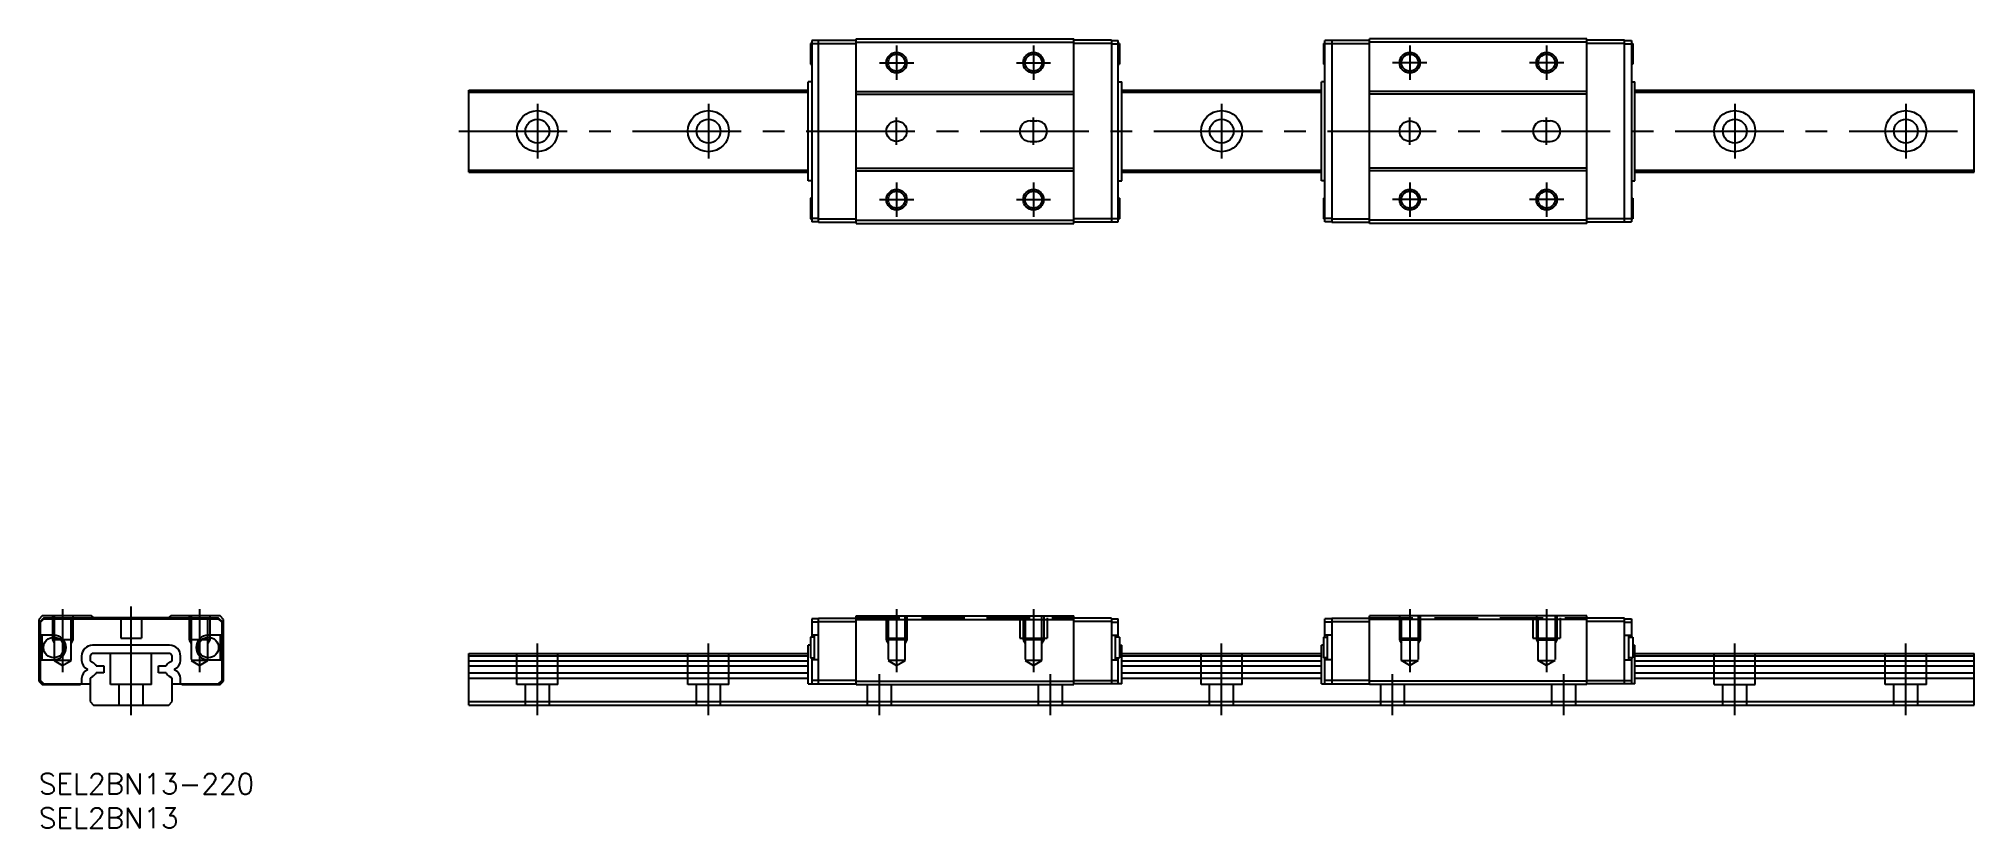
# Model space of a CAD drawing. Extents: x 0 to 283, y -8 to 107.
import ezdxf

# ---------------------------------------------------------------- set-up
doc = ezdxf.new("R2010")
doc.units = 0
doc.header["$LTSCALE"] = 0.5
doc.linetypes.add('CENTER', pattern=[50.8, 31.75, -6.35, 6.35, -6.35])
doc.linetypes.add('DASHED', pattern=[19.05, 12.7, -6.35])
for name, color, linetype in [('MSM_CENTER', 1, 'CENTER'), ('MSM_CONTINUOUS', 7, 'CONTINUOUS'), ('MSM_DASHED', 4, 'DASHED'), ('MSM_NARROW', 5, 'CONTINUOUS'), ('MSM_PART_NUMBER', 7, 'CONTINUOUS')]:
    doc.layers.add(name, color=color, linetype=linetype)
doc.styles.get("Standard").update_dxf_attribs({"font": 'txt.shx', "height": 3, "bigfont": 'bigfont.shx'})

# ---------------------------------------------------------------- blocks, each defined once
blk = doc.blocks.new('*U2')
at = {"layer": 'MSM_PART_NUMBER'}
blk.add_text('SEL2BN13-220', height=3, dxfattribs=at).set_placement((0, -3))
blk = doc.blocks.new('*U3')
at = {"layer": 'MSM_PART_NUMBER'}
blk.add_text('SEL2BN13', height=3, dxfattribs=at).set_placement((0, -8))

msp = doc.modelspace()

# ---------------------------------------------------------------- linework, layer by layer
at = {"layer": 'MSM_CENTER'}
for p, q in [((125.38, 106.3), (125.38, 101.3)), ((145.38, 106.3), (145.38, 101.3)), ((200.38, 106.3), (200.38, 101.3)), ((220.38, 106.3), (220.38, 101.3)), ((122.88, 103.8), (127.88, 103.8)), ((142.88, 103.8), (147.88, 103.8)), ((202.88, 103.8), (197.88, 103.8)), ((222.88, 103.8), (217.88, 103.8)), ((72.88, 97.8), (72.88, 89.8)), ((97.88, 97.8), (97.88, 89.8)), ((172.88, 97.8), (172.88, 89.8)), ((247.88, 97.8), (247.88, 89.8)), ((272.88, 97.8), (272.88, 89.8)), ((61.38, 93.8), (282.88, 93.8)), ((125.38, 91.8), (125.38, 95.8)), ((145.38, 91.8), (145.38, 95.8)), ((200.38, 91.8), (200.38, 95.8)), ((220.38, 91.8), (220.38, 95.8)), ((125.38, 86.3), (125.38, 81.3)), ((145.38, 86.3), (145.38, 81.3)), ((200.38, 86.3), (200.38, 81.3)), ((220.38, 86.3), (220.38, 81.3)), ((122.88, 83.8), (127.88, 83.8)), ((142.88, 83.8), (147.88, 83.8)), ((202.88, 83.8), (197.88, 83.8)), ((222.88, 83.8), (217.88, 83.8)), ((3.5, 24), (3.5, 14.79)), ((13.5, 8.5), (13.5, 24.5)), ((23.5, 24), (23.5, 14.79)), ((125.38, 24), (125.38, 14.79)), ((145.38, 24), (145.38, 14.79)), ((200.38, 24), (200.38, 14.79)), ((220.38, 24), (220.38, 14.79)), ((72.88, 8.5), (72.88, 19)), ((97.88, 8.5), (97.88, 19)), ((172.88, 8.5), (172.88, 19)), ((247.88, 8.5), (247.88, 19)), ((272.88, 8.5), (272.88, 19)), ((122.88, 8.5), (122.88, 14.5)), ((147.88, 8.5), (147.88, 14.5)), ((197.88, 8.5), (197.88, 14.5)), ((222.88, 8.5), (222.88, 14.5))]:
    msp.add_line(p, q, dxfattribs=at)
at = {"layer": 'MSM_CONTINUOUS'}
for p, q in [((112.78, 106.6), (112.78, 103.6)), ((112.98, 106.6), (112.78, 106.6)), ((112.98, 107.05), (112.98, 80.55)), ((113.98, 107.05), (112.98, 107.05)), ((113.98, 106.55), (112.98, 106.55)), ((113.98, 80.5), (113.98, 107.1)), ((113.98, 107.1), (119.48, 107.1)), ((113.98, 106.6), (119.48, 106.6)), ((119.48, 107.3), (151.28, 107.3)), ((119.48, 80.3), (119.48, 107.3)), ((119.48, 106.8), (151.28, 106.8)), ((151.28, 80.3), (151.28, 107.3)), ((156.78, 107.1), (151.28, 107.1)), ((156.78, 106.6), (151.28, 106.6)), ((156.78, 107.1), (156.78, 80.5)), ((156.78, 107.05), (157.78, 107.05)), ((156.78, 106.55), (157.78, 106.55)), ((157.78, 80.55), (157.78, 107.05)), ((157.98, 106.6), (157.78, 106.6)), ((157.98, 106.6), (157.98, 103.6)), ((187.78, 106.6), (187.78, 103.6)), ((187.78, 106.6), (187.98, 106.6)), ((187.98, 80.55), (187.98, 107.05)), ((188.98, 107.05), (187.98, 107.05)), ((188.98, 106.55), (187.98, 106.55)), ((188.98, 107.1), (194.48, 107.1)), ((188.98, 107.1), (188.98, 80.5)), ((188.98, 106.6), (194.48, 106.6)), ((226.28, 107.3), (194.48, 107.3)), ((194.48, 80.3), (194.48, 107.3)), ((226.28, 106.8), (194.48, 106.8)), ((226.28, 80.3), (226.28, 107.3)), ((231.78, 107.1), (226.28, 107.1)), ((231.78, 106.6), (226.28, 106.6)), ((231.78, 80.5), (231.78, 107.1)), ((231.78, 107.05), (232.78, 107.05)), ((231.78, 106.55), (232.78, 106.55)), ((232.78, 107.05), (232.78, 80.55)), ((232.78, 106.6), (232.98, 106.6)), ((232.98, 106.6), (232.98, 103.6)), ((112.78, 103.6), (112.98, 103.6)), ((157.78, 103.6), (157.98, 103.6)), ((187.98, 103.6), (187.78, 103.6)), ((232.98, 103.6), (232.78, 103.6)), ((62.88, 87.8), (62.88, 99.8)), ((62.88, 99.8), (112.48, 99.8)), ((62.88, 99.5), (112.48, 99.5)), ((112.48, 86.57), (112.48, 101.03)), ((112.98, 101.03), (112.48, 101.03)), ((119.48, 99.6), (151.28, 99.6)), ((119.48, 99.2), (151.28, 99.2)), ((157.78, 101.03), (158.28, 101.03)), ((158.28, 86.57), (158.28, 101.03)), ((158.28, 99.8), (187.48, 99.8)), ((158.28, 99.5), (187.48, 99.5)), ((187.98, 101.03), (187.48, 101.03)), ((187.48, 86.57), (187.48, 101.03)), ((226.28, 99.6), (194.48, 99.6)), ((226.28, 99.2), (194.48, 99.2)), ((232.78, 101.03), (233.28, 101.03)), ((233.28, 86.57), (233.28, 101.03)), ((233.28, 99.8), (282.88, 99.8)), ((233.28, 99.5), (282.88, 99.5)), ((282.88, 87.8), (282.88, 99.8)), ((144.88, 95.3), (145.88, 95.3)), ((219.88, 95.3), (220.88, 95.3)), ((144.88, 92.3), (145.88, 92.3)), ((219.88, 92.3), (220.88, 92.3)), ((62.88, 88.1), (112.48, 88.1)), ((62.88, 87.8), (112.48, 87.8)), ((119.48, 88.4), (151.28, 88.4)), ((119.48, 88), (151.28, 88)), ((158.28, 88.1), (187.48, 88.1)), ((158.28, 87.8), (187.48, 87.8)), ((226.28, 88.4), (194.48, 88.4)), ((226.28, 88), (194.48, 88)), ((233.28, 88.1), (282.88, 88.1)), ((233.28, 87.8), (282.88, 87.8)), ((112.98, 86.57), (112.48, 86.57)), ((157.78, 86.57), (158.28, 86.57)), ((187.98, 86.57), (187.48, 86.57)), ((232.78, 86.57), (233.28, 86.57)), ((112.78, 84), (112.78, 81)), ((112.98, 84), (112.78, 84)), ((157.98, 84), (157.78, 84)), ((157.98, 84), (157.98, 81)), ((187.78, 84), (187.78, 81)), ((187.78, 84), (187.98, 84)), ((232.78, 84), (232.98, 84)), ((232.98, 84), (232.98, 81)), ((112.78, 81), (112.98, 81)), ((113.98, 81.05), (112.98, 81.05)), ((113.98, 80.55), (112.98, 80.55)), ((113.98, 81), (119.48, 81)), ((113.98, 80.5), (119.48, 80.5)), ((119.48, 80.8), (151.28, 80.8)), ((119.48, 80.3), (151.28, 80.3)), ((156.78, 81), (151.28, 81)), ((156.78, 80.5), (151.28, 80.5)), ((156.78, 81.05), (157.78, 81.05)), ((156.78, 80.55), (157.78, 80.55)), ((157.78, 81), (157.98, 81)), ((187.98, 81), (187.78, 81)), ((188.98, 81.05), (187.98, 81.05)), ((188.98, 80.55), (187.98, 80.55)), ((188.98, 81), (194.48, 81)), ((188.98, 80.5), (194.48, 80.5)), ((226.28, 80.8), (194.48, 80.8)), ((226.28, 80.3), (194.48, 80.3)), ((231.78, 81), (226.28, 81)), ((231.78, 80.5), (226.28, 80.5)), ((231.78, 81.05), (232.78, 81.05)), ((231.78, 80.55), (232.78, 80.55)), ((232.98, 81), (232.78, 81)), ((0.5, 23), (0, 22.5)), ((0.7, 22.7), (0.2, 22.2)), ((7.7, 23), (0.5, 23)), ((26.3, 22.7), (0.7, 22.7)), ((8.1, 22.75), (7.7, 23)), ((18.9, 22.75), (8.1, 22.75)), ((19.3, 23), (18.9, 22.75)), ((26.5, 23), (19.3, 23)), ((26.8, 22.2), (26.3, 22.7)), ((27, 22.5), (26.5, 23)), ((113.98, 13.1), (113.98, 22.7)), ((113.98, 22.7), (119.48, 22.7)), ((119.48, 13), (119.48, 23)), ((119.48, 23), (151.28, 23)), ((151.28, 13), (151.28, 23)), ((156.78, 22.7), (151.28, 22.7)), ((156.78, 22.7), (156.78, 13.1)), ((188.98, 22.7), (188.98, 13.1)), ((188.98, 22.7), (194.48, 22.7)), ((194.48, 13), (194.48, 23)), ((226.28, 23), (194.48, 23)), ((226.28, 13), (226.28, 23)), ((231.78, 22.7), (226.28, 22.7)), ((231.78, 13.1), (231.78, 22.7)), ((0, 22.5), (0, 13.5)), ((0.2, 22.2), (0.2, 13.6)), ((0.25, 22.1), (0.75, 22.6)), ((0.25, 20.2), (0.25, 22.1)), ((2.2, 20.2), (0.25, 20.2)), ((0.45, 20.2), (0.45, 16.6)), ((0.75, 22.6), (26.25, 22.6)), ((26.75, 20.2), (24.8, 20.2)), ((26.25, 22.6), (26.75, 22.1)), ((26.55, 16.6), (26.55, 20.2)), ((26.75, 22.1), (26.75, 20.2)), ((26.8, 13.6), (26.8, 22.2)), ((27, 13.5), (27, 22.5)), ((113.38, 19.9), (112.78, 19.9)), ((112.78, 19.9), (112.78, 16.9)), ((112.98, 22.6), (112.98, 19.9)), ((113.98, 22.6), (112.98, 22.6)), ((113.98, 22.1), (112.98, 22.1)), ((113.98, 20.2), (112.98, 20.2)), ((113.38, 16.6), (113.38, 20.2)), ((113.98, 22.2), (119.48, 22.2)), ((119.48, 22.5), (151.28, 22.5)), ((156.78, 22.2), (151.28, 22.2)), ((156.78, 22.6), (157.78, 22.6)), ((156.78, 22.1), (157.78, 22.1)), ((156.78, 20.2), (157.78, 20.2)), ((157.38, 16.6), (157.38, 20.2)), ((157.98, 19.9), (157.38, 19.9)), ((157.78, 19.9), (157.78, 22.6)), ((157.98, 19.9), (157.98, 16.9)), ((187.78, 19.9), (188.38, 19.9)), ((187.78, 19.9), (187.78, 16.9)), ((187.98, 19.9), (187.98, 22.6)), ((188.98, 22.6), (187.98, 22.6)), ((188.98, 22.1), (187.98, 22.1)), ((188.98, 20.2), (187.98, 20.2)), ((188.38, 16.6), (188.38, 20.2)), ((188.98, 22.2), (194.48, 22.2)), ((226.28, 22.5), (194.48, 22.5)), ((231.78, 22.2), (226.28, 22.2)), ((231.78, 22.6), (232.78, 22.6)), ((231.78, 22.1), (232.78, 22.1)), ((231.78, 20.2), (232.78, 20.2)), ((232.38, 16.6), (232.38, 20.2)), ((232.38, 19.9), (232.98, 19.9)), ((232.78, 22.6), (232.78, 19.9)), ((232.98, 19.9), (232.98, 16.9)), ((6.27, 17.13), (6.27, 16.51)), ((7.8, 17.5), (7.5, 17.2)), ((7.5, 17.2), (7.5, 16.46)), ((19.2, 17.5), (7.8, 17.5)), ((19.13, 18.73), (7.87, 18.73)), ((19.5, 17.2), (19.2, 17.5)), ((19.5, 16.46), (19.5, 17.2)), ((20.73, 16.51), (20.73, 17.13)), ((62.88, 17.5), (112.48, 17.5)), ((62.88, 10), (62.88, 17.5)), ((62.88, 17.2), (112.48, 17.2)), ((112.48, 13.1), (112.48, 18.73)), ((112.78, 18.73), (112.48, 18.73)), ((157.98, 18.73), (158.28, 18.73)), ((158.28, 13.1), (158.28, 18.73)), ((158.28, 17.5), (187.48, 17.5)), ((158.28, 17.2), (187.48, 17.2)), ((187.48, 13.1), (187.48, 18.73)), ((187.78, 18.73), (187.48, 18.73)), ((232.98, 18.73), (233.28, 18.73)), ((233.28, 13.1), (233.28, 18.73)), ((233.28, 17.5), (282.88, 17.5)), ((233.28, 17.2), (282.88, 17.2)), ((282.88, 10), (282.88, 17.5)), ((0.25, 16.6), (2.2, 16.6)), ((0.25, 13.6), (0.25, 16.6)), ((7.5, 16.46), (7.87, 16.25)), ((7.87, 14.15), (7.5, 13.94)), ((8.39, 15.7), (9.5, 15.7)), ((9.5, 14.7), (8.39, 14.7)), ((9.5, 15.7), (9.5, 14.7)), ((17.5, 14.7), (17.5, 15.7)), ((17.5, 15.7), (18.61, 15.7)), ((18.61, 14.7), (17.5, 14.7)), ((19.13, 16.25), (19.5, 16.46)), ((19.5, 13.94), (19.13, 14.15)), ((24.8, 16.6), (26.75, 16.6)), ((26.75, 16.6), (26.75, 13.6)), ((62.88, 16.46), (112.48, 16.46)), ((62.88, 15.7), (112.48, 15.7)), ((62.88, 14.7), (112.48, 14.7)), ((112.78, 16.9), (113.38, 16.9)), ((112.98, 16.9), (112.98, 13.1)), ((113.98, 16.6), (112.98, 16.6)), ((156.78, 16.6), (157.78, 16.6)), ((157.38, 16.9), (157.98, 16.9)), ((157.78, 13.1), (157.78, 16.9)), ((158.28, 16.46), (187.48, 16.46)), ((158.28, 15.7), (187.48, 15.7)), ((158.28, 14.7), (187.48, 14.7)), ((188.38, 16.9), (187.78, 16.9)), ((187.98, 13.1), (187.98, 16.9)), ((188.98, 16.6), (187.98, 16.6)), ((231.78, 16.6), (232.78, 16.6)), ((232.98, 16.9), (232.38, 16.9)), ((232.78, 16.9), (232.78, 13.1)), ((233.28, 16.46), (282.88, 16.46)), ((233.28, 15.7), (282.88, 15.7)), ((233.28, 14.7), (282.88, 14.7)), ((0, 13.5), (0.5, 13)), ((0.2, 13.6), (0.7, 13.1)), ((0.75, 13.1), (0.25, 13.6)), ((0.5, 13), (6, 13)), ((0.7, 13.1), (7.5, 13.1)), ((6, 13), (6.22, 13.1)), ((6.27, 13.89), (6.27, 13.1)), ((7.5, 13.94), (7.5, 10.5)), ((19.5, 10.5), (19.5, 13.94)), ((19.5, 13.1), (26.3, 13.1)), ((20.73, 13.1), (20.73, 13.89)), ((20.78, 13.1), (21, 13)), ((21, 13), (26.5, 13)), ((26.75, 13.6), (26.25, 13.1)), ((26.3, 13.1), (26.8, 13.6)), ((26.5, 13), (27, 13.5)), ((62.88, 13.94), (112.48, 13.94)), ((112.48, 13.1), (119.43, 13.1)), ((119.48, 13.6), (112.98, 13.6)), ((119.43, 13.1), (119.43, 13.15)), ((119.43, 13.15), (119.48, 13.15)), ((119.48, 13.5), (151.28, 13.5)), ((119.48, 13), (151.28, 13)), ((151.28, 13.6), (157.78, 13.6)), ((151.33, 13.15), (151.28, 13.15)), ((151.33, 13.15), (151.33, 13.1)), ((158.28, 13.1), (151.33, 13.1)), ((158.28, 13.94), (187.48, 13.94)), ((187.48, 13.1), (194.43, 13.1)), ((194.48, 13.6), (187.98, 13.6)), ((194.43, 13.15), (194.48, 13.15)), ((194.43, 13.15), (194.43, 13.1)), ((226.28, 13.5), (194.48, 13.5)), ((226.28, 13), (194.48, 13)), ((226.28, 13.6), (232.78, 13.6)), ((226.33, 13.15), (226.28, 13.15)), ((226.33, 13.1), (226.33, 13.15)), ((233.28, 13.1), (226.33, 13.1)), ((233.28, 13.94), (282.88, 13.94)), ((7.5, 10.5), (8, 10)), ((8, 10), (19, 10)), ((19, 10), (19.5, 10.5)), ((62.88, 10.5), (282.88, 10.5)), ((62.88, 10), (282.88, 10))]:
    msp.add_line(p, q, dxfattribs=at)
for centre, radius in [((125.38, 103.8), 1.23), ((145.38, 103.8), 1.23), ((200.38, 103.8), 1.23), ((220.38, 103.8), 1.23), ((72.88, 93.8), 3), ((97.88, 93.8), 3), ((172.88, 93.8), 3), ((247.88, 93.8), 3), ((272.88, 93.8), 3), ((72.88, 93.8), 1.75), ((97.88, 93.8), 1.75), ((125.38, 93.8), 1.5), ((172.88, 93.8), 1.75), ((200.38, 93.8), 1.5), ((247.88, 93.8), 1.75), ((272.88, 93.8), 1.75), ((125.38, 83.8), 1.23), ((145.38, 83.8), 1.23), ((200.38, 83.8), 1.23), ((220.38, 83.8), 1.23), ((2.2, 18.4), 1.5), ((24.8, 18.4), 1.5)]:
    msp.add_circle(centre, radius, dxfattribs=at)
for centre, radius, start, end in [((144.88, 93.8), 1.5, 90, 270), ((145.88, 93.8), 1.5, 270, 90), ((219.88, 93.8), 1.5, 90, 270), ((220.88, 93.8), 1.5, 270, 90), ((2.2, 18.4), 1.8, 270, 90), ((24.8, 18.4), 1.8, 90, 270), ((7.87, 17.13), 1.6, 90, 180), ((19.13, 17.13), 1.6, 0, 90), ((7.57, 16.51), 1.3, 180, 248.8053), ((7.57, 13.89), 1.3, 111.1947, 180), ((7.06, 15.2), 0.1, 291.1947, 68.8053), ((7.21, 15.11), 1.32, 26.598, 60.0008), ((7.21, 15.29), 1.32, 299.9992, 333.402), ((19.79, 15.11), 1.32, 119.9992, 153.402), ((19.79, 15.29), 1.32, 206.598, 240.0008), ((19.94, 15.2), 0.1, 111.1947, 248.8053), ((19.43, 16.51), 1.3, 291.1947, 0), ((19.43, 13.89), 1.3, 0, 68.8053)]:
    msp.add_arc(centre, radius, start, end, dxfattribs=at)
at = {"layer": 'MSM_DASHED'}
for p, q in [((2, 23), (2, 19.5)), ((2.27, 23), (2.27, 16.5)), ((4.73, 16.5), (4.73, 23)), ((5, 23), (5, 19.5)), ((12, 22.75), (12, 19.75)), ((15, 22.75), (15, 19.75)), ((22, 23), (22, 19.5)), ((22.27, 23), (22.27, 16.5)), ((24.73, 16.5), (24.73, 23)), ((25, 23), (25, 19.5)), ((119.48, 22.75), (151.28, 22.75)), ((123.88, 23), (123.88, 19.5)), ((124.16, 23), (124.16, 16.5)), ((126.61, 16.5), (126.61, 23)), ((126.88, 23), (126.88, 19.5)), ((143.38, 22.75), (143.38, 19.75)), ((143.88, 23), (143.88, 19.5)), ((144.16, 23), (144.16, 16.5)), ((146.61, 16.5), (146.61, 23)), ((146.88, 23), (146.88, 19.5)), ((147.38, 22.75), (147.38, 19.75)), ((194.48, 22.75), (226.28, 22.75)), ((198.88, 23), (198.88, 19.5)), ((199.16, 16.5), (199.16, 23)), ((201.61, 23), (201.61, 16.5)), ((201.88, 23), (201.88, 19.5)), ((218.38, 22.75), (218.38, 19.75)), ((218.88, 23), (218.88, 19.5)), ((219.16, 16.5), (219.16, 23)), ((221.61, 23), (221.61, 16.5)), ((221.88, 23), (221.88, 19.5)), ((222.38, 22.75), (222.38, 19.75)), ((5, 19.5), (2, 19.5)), ((2, 19.5), (2.27, 19.03)), ((5, 19.5), (4.73, 19.03)), ((10.5, 13), (10.5, 17.5)), ((12, 19.75), (15, 19.75)), ((16.5, 13), (16.5, 17.5)), ((25, 19.5), (22, 19.5)), ((22, 19.5), (22.27, 19.03)), ((25, 19.5), (24.73, 19.03)), ((69.88, 13), (69.88, 17.5)), ((75.88, 13), (75.88, 17.5)), ((94.88, 13), (94.88, 17.5)), ((100.88, 13), (100.88, 17.5)), ((123.88, 19.75), (126.88, 19.75)), ((126.88, 19.5), (123.88, 19.5)), ((123.88, 19.5), (124.16, 19.03)), ((126.88, 19.5), (126.61, 19.03)), ((143.38, 19.75), (147.38, 19.75)), ((146.88, 19.5), (143.88, 19.5)), ((143.88, 19.5), (144.16, 19.03)), ((146.88, 19.5), (146.61, 19.03)), ((169.88, 13), (169.88, 17.5)), ((175.88, 13), (175.88, 17.5)), ((198.88, 19.75), (201.88, 19.75)), ((198.88, 19.5), (201.88, 19.5)), ((198.88, 19.5), (199.16, 19.03)), ((201.88, 19.5), (201.61, 19.03)), ((218.38, 19.75), (222.38, 19.75)), ((218.88, 19.5), (221.88, 19.5)), ((218.88, 19.5), (219.16, 19.03)), ((221.88, 19.5), (221.61, 19.03)), ((244.88, 13), (244.88, 17.5)), ((250.88, 13), (250.88, 17.5)), ((269.88, 13), (269.88, 17.5)), ((275.88, 13), (275.88, 17.5)), ((2.27, 16.5), (3.5, 15.79)), ((4.73, 16.5), (2.27, 16.5)), ((3.5, 15.79), (4.73, 16.5)), ((22.27, 16.5), (23.5, 15.79)), ((24.73, 16.5), (22.27, 16.5)), ((23.5, 15.79), (24.73, 16.5)), ((124.16, 16.5), (125.38, 15.79)), ((126.61, 16.5), (124.16, 16.5)), ((125.38, 15.79), (126.61, 16.5)), ((144.16, 16.5), (145.38, 15.79)), ((146.61, 16.5), (144.16, 16.5)), ((145.38, 15.79), (146.61, 16.5)), ((200.38, 15.79), (199.16, 16.5)), ((199.16, 16.5), (201.61, 16.5)), ((201.61, 16.5), (200.38, 15.79)), ((220.38, 15.79), (219.16, 16.5)), ((219.16, 16.5), (221.61, 16.5)), ((221.61, 16.5), (220.38, 15.79)), ((16.5, 13), (10.5, 13)), ((11.75, 10), (11.75, 13)), ((15.25, 10), (15.25, 13)), ((75.88, 13), (69.88, 13)), ((71.13, 10), (71.13, 13)), ((74.63, 10), (74.63, 13)), ((100.88, 13), (94.88, 13)), ((96.13, 10), (96.13, 13)), ((99.63, 10), (99.63, 13)), ((121.13, 10), (121.13, 13)), ((124.63, 10), (124.63, 13)), ((146.13, 10), (146.13, 13)), ((149.63, 10), (149.63, 13)), ((175.88, 13), (169.88, 13)), ((171.13, 10), (171.13, 13)), ((174.63, 10), (174.63, 13)), ((196.13, 10), (196.13, 13)), ((199.63, 10), (199.63, 13)), ((221.13, 10), (221.13, 13)), ((224.63, 10), (224.63, 13)), ((244.88, 13), (250.88, 13)), ((246.13, 10), (246.13, 13)), ((249.63, 10), (249.63, 13)), ((275.88, 13), (269.88, 13)), ((271.13, 10), (271.13, 13)), ((274.63, 10), (274.63, 13))]:
    msp.add_line(p, q, dxfattribs=at)
at = {"layer": 'MSM_NARROW'}
for centre in [(125.38, 103.8), (145.38, 103.8), (200.38, 103.8), (220.38, 103.8), (125.38, 83.8), (145.38, 83.8), (200.38, 83.8), (220.38, 83.8)]:
    msp.add_circle(centre, 1.5, dxfattribs=at)

# ---------------------------------------------------------------- block references
at = {"layer": 'MSM_CONTINUOUS'}
for name in ['*U2', '*U3']:
    msp.add_blockref(name, (0, 0), dxfattribs=at)

doc.saveas('drawing.dxf')
